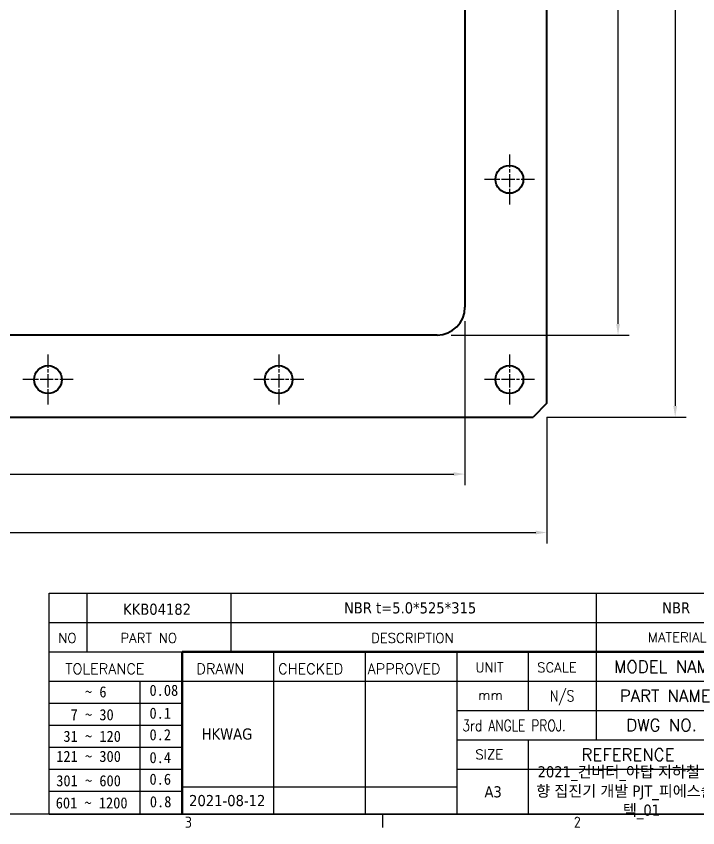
# Model space of a CAD drawing. Header units: millimetres. Extents: x 0 to 840, y 0 to 594.
# Drawn here: x 428.2 to 673.4, y 15.2 to 307.1 of the extents above; entities that cross this region are included whole.
import ezdxf
from ezdxf.enums import TextEntityAlignment as Align

# ---------------------------------------------------------------- set-up
doc = ezdxf.new("R2010")
doc.units = ezdxf.units.MM
doc.header["$LTSCALE"] = 2
doc.linetypes.add('CHAIN', pattern=[0.35429999999999995, 0.2362, -0.0295, 0.0591, -0.0295])
doc.layers.get('0').update_dxf_attribs({"color": 3, "lineweight": 25})
for name, color, linetype, lineweight in [('가시적인 것(ISO)', 3, 'Continuous', 40), ('경계(ISO)', 7, 'Continuous', 25), ('제목(ISO)', 5, 'Continuous', 50), ('중심 표식(ISO)', 1, 'Continuous', 25), ('치수(ISO)', 2, 'Continuous', 25), ('해치(ISO)', 7, 'Continuous', 18)]:
    doc.layers.add(name, color=color, linetype=linetype, lineweight=lineweight)
doc.styles.add('HAN_291', font='')
doc.styles.add('HAN_370', font='', dxfattribs={"width": 2})
doc.styles.add('RC_284', font='ROMANC.shx')
doc.styles.add('RC_287', font='ROMANC.shx')
doc.styles.add('RC_292', font='ROMANC.shx')
doc.styles.add('ROMANT_294', font='romant.shx')
doc.styles.add('문자 텍스트_PSTEK_POSCO', font='isocp.shx')
doc.styles.add('치수 텍스트_PSTEK_POSCO', font='isocp.shx')
doc.styles.add('텍스트 스타일198', font='tahoma.ttf')
doc.styles.add('텍스트 스타일333', font='ROMANC.shx', dxfattribs={"width": 0.800000011920929})
doc.styles.get('HAN_291').set_extended_font_data('GulimChe')
doc.styles.get('HAN_370').set_extended_font_data('GulimChe')
doc.dimstyles.new('치수_PSTEK_POSCO', dxfattribs={"dimscale": 2, "dimtxt": 3, "dimasz": 2, "dimexe": 2, "dimexo": 2.5, "dimgap": 1, "dimtad": 1, "dimrnd": 1e-08, "dimdsep": 46, "dimtxsty": '치수 텍스트_PSTEK_POSCO', "dimcen": 0.09, "dimdle": 10, "dimclrd": 7, "dimclre": 7, "dimclrt": 2, "dimadec": 1, "dimazin": 2, "dimtfac": 1, "dimtmove": 0, "dimatfit": 3, "dimfxl": 0, "dimtolj": 1, "dimlwd": -1, "dimlwe": -1, "dimarcsym": 0})

# ---------------------------------------------------------------- blocks, each defined once
blk = doc.blocks.new('경계 Default Border')
at = {"layer": '경계(ISO)'}
blk.add_line((280, 10), (280, 7.599999904632568), dxfattribs=at)
at = {"layer": '경계(ISO)', "flags": 128}
blk.add_lwpolyline([(10, 10), (10, 287.0000076293945), (410, 287.0000076293945), (410, 10), (10, 10)], dxfattribs=at)
at = {"layer": '경계(ISO)', "color": 2, "char_height": 2.000000029802322, "attachment_point": 7, "style": '문자 텍스트_PSTEK_POSCO'}
for s, insert in [('3', (244.4456930345745, 7.580929648038)), ('2', (314.418492964537, 7.580929648038))]:
    blk.add_mtext(s, dxfattribs=dict(at, insert=insert))
blk = doc.blocks.new('제목 블록 PSTEK')
for color, points in [(252, [(317.2195697678507, 17.0593801673321), (322.0326348870767, 21.62682475217465), (322.2781991042243, 21.94392121864296), (317.0471853425802, 16.97985676345368), (318.7512090904202, 16.1899260703855), (316.0018030350395, 12.71868385740789), (316.3356552234328, 13.00206718743325), (318.9235935156908, 16.2694494742633)]), (5, [(321.6183518841322, 17.4193704504104), (319.5281351041078, 18.24969419629727), (322.4505835294948, 22.02344462252142), (317.2195697678507, 17.0593801673321), (318.9235935156908, 16.2694494742633), (316.1741874603099, 12.79820726128571)]), (1, [(324.4839107253602, 19.60711530335299), (325.2419748254881, 19.60711530335299), (325.2419748254881, 20.25857663940324), (321.2266040451076, 20.25857663940324), (321.2266040451076, 19.60711530335299), (321.9846681452406, 19.60711530335299), (321.9846681452406, 15.3430047401139), (324.4839107253602, 15.3430047401139)]), (252, [(321.9846681452406, 19.60711530335299), (321.4042753185749, 19.60711530335299), (321.4042753185749, 19.45905590879572), (321.9846681452406, 19.45905590879572)]), (252, [(324.6615819988275, 19.45905590879572), (325.4196460989604, 19.45905590879572), (325.4196460989604, 20.11051724484596), (325.2419748254881, 20.11051724484596), (325.2419748254881, 19.60711530335299), (324.4839107253602, 19.60711530335299), (324.4839107253602, 15.3430047401139), (322.1623394187076, 15.3430047401139), (322.1623394187076, 15.19494534555726), (324.6615819988275, 15.19494534555726)]), (1, [(329.2277337269622, 20.25857663940324), (325.65654113025, 20.25857663940324), (325.65654113025, 15.3430047401139), (329.3580259941756, 15.3430047401139), (329.3580259941756, 15.9944660761648), (328.1137701654877, 15.9944660761648), (328.1137701654877, 17.56360607323003), (329.2277337269622, 17.56360607323003), (329.2277337269622, 18.25543873810179), (328.1137701654877, 18.25543873810179), (328.1137701654877, 19.60711530335299), (329.2277337269622, 19.60711530335299)]), (252, [(328.2914414389548, 19.45905590879572), (329.4054050004294, 19.45905590879572), (329.4054050004294, 20.11051724484596), (329.2277337269622, 20.11051724484596), (329.2277337269622, 19.60711530335299), (328.1137701654877, 19.60711530335299), (328.1137701654877, 18.25543873810179), (328.2914414389548, 18.25543873810179)]), (1, [(332.3312149849806, 20.25857663940324), (329.8592894925411, 20.25857663940324), (329.8592894925411, 15.3430047401139), (332.3312149849806, 15.3430047401139), (332.3312149849806, 17.4318630164523), (333.0701931098801, 15.3430047401139), (335.4855464857051, 15.3430047401139), (334.2514536401189, 19.30614745124769), (335.4379594596742, 20.25857663940324), (334.3071782107978, 20.25857663940324), (332.3312149849806, 18.99741471888304)]), (252, [(332.5088862584528, 20.1105172448466), (332.3312149849806, 20.1105172448466), (332.3312149849806, 18.99741471888368), (332.5088862584528, 19.11081371413894)]), (252, [(335.6156307331414, 20.11051724484596), (335.2535118015555, 20.11051724484596), (334.2514536401189, 19.30614745124769), (335.4855464857051, 15.3430047401139), (333.1954852176545, 15.3430047401139), (333.2478643833523, 15.19494534555726), (335.6632177591723, 15.19494534555726), (334.4291249135862, 19.15808805669106)]), (252, [(328.2914414389548, 17.41554667867274), (329.4054050004294, 17.41554667867274), (329.4054050004294, 18.10737934354514), (329.2277337269622, 18.10737934354514), (329.2277337269622, 17.56360607323003), (328.1137701654877, 17.56360607323003), (328.1137701654877, 15.9944660761648), (328.2914414389548, 15.9944660761648)]), (252, [(332.5088862584528, 16.92964231796647), (332.3312149849806, 17.43186301645164), (332.3312149849806, 15.3430047401139), (330.0369607660135, 15.3430047401139), (330.0369607660135, 15.19494534555726), (332.5088862584528, 15.19494534555726)]), (252, [(329.5356972676428, 15.8464066816075), (329.3580259941756, 15.8464066816075), (329.3580259941756, 15.3430047401139), (325.8342124037171, 15.3430047401139), (325.8342124037171, 15.19494534555726), (329.5356972676428, 15.19494534555726)])]:
    blk.add_hatch(color=color).paths.add_polyline_path(points)
h = blk.add_hatch(color=1)
edge = h.paths.add_edge_path(flags=0)
edge.add_line((314.2242174273352, 19.60711530335299), (314.2242174273352, 17.00126995915134))
edge.add_line((314.2242174273352, 17.00126995915134), (314.3485873187598, 17.00126995915134))
edge.add_arc((314.3485873187598, 17.6527312952023), 0.6514613360509371, 270, 360)
edge.add_line((315.0000486548106, 17.6527312952023), (315.0000486548106, 18.95565396730211))
edge.add_arc((314.3485873187598, 18.95565396730212), 0.6514613360508712, 0, 90)
edge.add_line((314.3485873187598, 19.60711530335299), (314.2242174273352, 19.60711530335299))
edge = h.paths.add_edge_path()
edge.add_arc((314.9847713324306, 18.28938669179658), 1.969189947606664, 269.9999999999959, 450)
edge.add_line((314.9847713324306, 20.25857663940318), (311.7664314776902, 20.25857663940324))
edge.add_line((311.7664314776902, 20.25857663940324), (311.7664314776902, 15.3430047401139))
edge.add_line((311.7664314776902, 15.3430047401139), (314.2242174273352, 15.3430047401139))
edge.add_line((314.2242174273352, 15.3430047401139), (314.2242174273352, 16.32019674418991))
edge.add_line((314.2242174273352, 16.32019674418991), (314.9847713324307, 16.32019674418991))
h = blk.add_hatch(color=252)
edge = h.paths.add_edge_path()
edge.add_arc((314.9847713324309, 18.28938669179657), 1.969189947606666, 270, 406.8278729790604)
edge.add_arc((315.1624426058984, 18.1413272972396), 1.969189947606962, -90, 53.560984836317004, ccw=False)
edge.add_line((315.1624426058984, 16.17213734963263), (314.4018887008024, 16.17213734963263))
edge.add_line((314.4018887008024, 16.17213734963263), (314.4018887008024, 15.19494534555726))
edge.add_line((314.4018887008024, 15.19494534555726), (311.9441027511573, 15.19494534555726))
edge.add_line((311.9441027511573, 15.19494534555726), (311.9441027511573, 15.3430047401139))
edge.add_line((311.9441027511573, 15.3430047401139), (314.2242174273352, 15.3430047401139))
edge.add_line((314.2242174273352, 15.3430047401139), (314.2242174273352, 16.32019674418991))
edge.add_line((314.2242174273352, 16.32019674418991), (314.9847713324309, 16.32019674418991))
h = blk.add_hatch(color=252)
edge = h.paths.add_edge_path()
edge.add_line((314.4018887008024, 19.45905590879572), (314.5262585922315, 19.45905590879572))
edge.add_arc((314.5262585922314, 18.80759457274939), 0.6514613360463194, 60.4189348879147, 90.00000000000318, ccw=False)
edge.add_arc((314.3485873187602, 18.95565396730057), 0.6514613360524251, 39.96992292766206, 90.00000000009999)
edge.add_line((314.3485873187591, 19.60711530335307), (314.2242174273352, 19.60711530335298))
edge.add_line((314.2242174273352, 19.60711530335299), (314.2242174273352, 17.00126995915134))
edge.add_line((314.2242174273352, 17.00126995915134), (314.3485873187591, 17.00126995915134))
edge.add_arc((314.3485873187568, 17.652731295233), 0.6514613360816299, 270.0000000002, 274.6930825552478)
edge.add_line((314.4018887008024, 17.0034541317032), (314.4018887008024, 19.45905590879572))
at = {"layer": '해치(ISO)', "true_color": 0x27d1fc}
h = blk.add_hatch(color=140, dxfattribs=at)
edge = h.paths.add_edge_path()
edge.add_ellipse((330.3660919371412, 20.15576403068321), major_axis=(9.100907360794343, 0), ratio=0.4069904968023172, start_angle=301.3098473703837, end_angle=507.7436900681698)
edge.add_ellipse((331.5340919371412, 20.4634168429492), major_axis=(-9.82350664112931, 0), ratio=0.3942600559756514, start_angle=111.51207141178469, end_angle=334.47025347086895, ccw=False)
edge.add_line((335.1363447531188, 16.8601935978785), (335.0955236905705, 16.99119398620872))
at = {"color": 180}
for p, q in [((182.475792979055, 11.79100474011392), (182.4757929790549, 51.56524660363496)), ((182.4757929790549, 51.56524660363496), (372.4757929537551, 51.56524660363496)), ((189.2651435055721, 51.56524660363496), (189.2651435055722, 41.00524660363494)), ((215.2152739891528, 41.00524660363494), (215.2152739891528, 51.56524660363496)), ((280.8758854511282, 51.56524660363496), (280.8758854511282, 41.00524660363494)), ((310.0881549537552, 51.56524660363496), (310.0881549537553, 41.00524660363494)), ((316.9044520275131, 51.56524660363496), (316.9044520275127, 41.00524660363494)), ((338.4566026226726, 51.56524660363496), (338.4566026226727, 41.00524660363494)), ((372.4757929537551, 51.56524660363496), (372.4757929537551, 11.79100474011389)), ((182.475792979055, 46.2852466036349), (372.4757929537551, 46.28524660363492)), ((182.475792979055, 41.00524660363493), (206.451475290024, 41.00524660363493)), ((222.9401812389276, 11.79100474011392), (222.9401812389276, 41.00524660363494)), ((239.4288871878316, 11.79100474011392), (239.4288871878316, 41.00524660363494)), ((255.9175931367356, 11.79100474011392), (255.9175931367356, 41.00524660363494)), ((268.6918866058747, 41.00524660363494), (268.6918866058747, 30.44524660363498)), ((280.8758854511282, 41.00524660363494), (280.8758854511282, 25.16524660363502)), ((310.088154953755, 41.00524660363494), (310.088154953755, 11.79100474011392)), ((182.475792979055, 35.72524660363497), (206.451475290024, 35.72524660363497)), ((198.8621818849491, 12.02524660363491), (198.8621818849491, 35.72524660363497)), ((206.451475290024, 35.72524660363497), (372.4757929537551, 35.72524660363497)), ((182.475792979055, 31.77524660363492), (206.451475290024, 31.77524660363492)), ((255.917593136736, 30.44524660363498), (372.4757929537552, 30.44524660363501)), ((182.475792979055, 27.82524660363487), (206.451475290024, 27.82524660363487)), ((255.9175931367359, 25.16524660363502), (372.4757929537552, 25.165246603635)), ((268.6918866058744, 25.16524660363502), (268.6918866058744, 11.79100474011392)), ((182.475792979055, 23.87524660363505), (206.451475290024, 23.87524660363505)), ((182.475792979055, 19.92524660363478), (206.451475290024, 19.92524660363478)), ((255.9175931367359, 19.88524660363481), (310.0881549537553, 19.88524660363481)), ((206.451475290024, 16.74100474011396), (255.9175931367359, 16.74100474011396)), ((182.475792979055, 15.97524660363496), (206.451475290024, 15.97524660363496)), ((182.475792979055, 11.79100474011392), (372.4757929537551, 11.79100474011389))]:
    blk.add_line(p, q, dxfattribs=at)
at = {"color": 7, "lineweight": 50}
for p, q in [((206.4514752900237, 11.79100474011392), (206.4514752900237, 41.00524660363494)), ((206.451475290024, 41.00524660363494), (372.4757929537551, 41.00524660363496))]:
    blk.add_line(p, q, dxfattribs=at)
at = {"color": 7}
for p, q in [((322.2781991042243, 21.94392121864296), (317.0471853425802, 16.97985676345368)), ((322.4505835294948, 22.02344462252142), (317.2195697678507, 17.0593801673321)), ((319.5281351041078, 18.24969419629727), (322.4505835294948, 22.02344462252142)), ((322.0326348870767, 21.62682475217465), (322.2781991042243, 21.94392121864296)), ((317.2195697678507, 17.0593801673321), (322.0326348870767, 21.62682475217465)), ((311.7664314776902, 20.25900474011391), (311.7664314776902, 15.34300474011391)), ((314.9847713324309, 20.25857663940324), (311.7664314776902, 20.25857663940324)), ((314.9847713324309, 20.25857663940324), (311.7664314776902, 20.25857663940324)), ((311.7664314776902, 20.25857663940324), (311.7664314776902, 15.3430047401139)), ((314.2242174273352, 17.00126995915134), (314.2242174273352, 19.60711530335299)), ((314.2242174273352, 19.60711530335299), (314.3485873187591, 19.60711530335299)), ((314.3485873187591, 19.60711530335299), (314.2242174273352, 19.60711530335299)), ((314.2242174273352, 19.60711530335299), (314.2242174273352, 17.00126995915134)), ((314.2242174273352, 17.00126995915134), (314.2242174273352, 19.60711530335299)), ((314.2242174273352, 19.60711530335299), (314.3485873187591, 19.60711530335299)), ((314.4018887008024, 19.45905590879572), (314.5262585922314, 19.45905590879572)), ((314.4018887008024, 17.0034541317032), (314.4018887008024, 19.45905590879572)), ((325.2419748254881, 20.25857663940324), (321.2266040451076, 20.25857663940324)), ((321.2266040451076, 20.25857663940324), (321.2266040451076, 19.60711530335299)), ((325.2419748254881, 20.25857663940324), (321.2266040451076, 20.25857663940324)), ((321.2266040451076, 20.25857663940324), (321.2266040451076, 19.60711530335299)), ((321.2266040451076, 19.60711530335299), (321.9846681452406, 19.60711530335299)), ((321.2266040451076, 19.60711530335299), (321.9846681452406, 19.60711530335299)), ((321.4042753185749, 19.60711530335299), (321.4042753185749, 19.45905590879572)), ((321.9846681452406, 19.60711530335299), (321.4042753185749, 19.60711530335299)), ((321.4042753185749, 19.45905590879572), (321.9846681452406, 19.45905590879572)), ((321.9846681452406, 19.60711530335299), (321.9846681452406, 15.3430047401139)), ((321.9846681452406, 19.45905590879572), (321.9846681452406, 19.60711530335299)), ((321.9846681452406, 19.60711530335299), (321.9846681452406, 15.3430047401139)), ((324.4839107253602, 19.60711530335299), (325.2419748254881, 19.60711530335299)), ((324.4839107253602, 15.3430047401139), (324.4839107253602, 19.60711530335299)), ((325.2419748254881, 19.60711530335299), (324.4839107253602, 19.60711530335299)), ((324.4839107253602, 19.60711530335299), (324.4839107253602, 15.3430047401139)), ((324.4839107253602, 19.60711530335299), (325.2419748254881, 19.60711530335299)), ((324.4839107253602, 15.3430047401139), (324.4839107253602, 19.60711530335299)), ((324.6615819988275, 19.45905590879572), (325.4196460989604, 19.45905590879572)), ((324.6615819988275, 15.19494534555726), (324.6615819988275, 19.45905590879572)), ((325.2419748254881, 19.60711530335299), (325.2419748254881, 20.25857663940324)), ((325.2419748254881, 19.60711530335299), (325.2419748254881, 20.25857663940324)), ((325.4196460989604, 20.11051724484596), (325.2419748254881, 20.11051724484596)), ((325.2419748254881, 20.11051724484596), (325.2419748254881, 19.60711530335299)), ((325.4196460989604, 19.45905590879572), (325.4196460989604, 20.11051724484596)), ((329.2277337269622, 20.25857663940324), (325.65654113025, 20.25857663940324)), ((325.65654113025, 20.25857663940324), (325.65654113025, 15.3430047401139)), ((325.65654113025, 20.25857663940324), (325.65654113025, 15.3430047401139)), ((329.2277337269622, 20.25857663940324), (325.65654113025, 20.25857663940324)), ((328.1137701654877, 18.25543873810179), (328.1137701654877, 19.60711530335299)), ((328.1137701654877, 19.60711530335299), (329.2277337269622, 19.60711530335299)), ((329.2277337269622, 19.60711530335299), (328.1137701654877, 19.60711530335299)), ((328.1137701654877, 19.60711530335299), (328.1137701654877, 18.25543873810179)), ((328.1137701654877, 18.25543873810179), (328.1137701654877, 19.60711530335299)), ((328.1137701654877, 19.60711530335299), (329.2277337269622, 19.60711530335299)), ((328.2914414389548, 18.25543873810179), (328.2914414389548, 19.45905590879572)), ((328.2914414389548, 19.45905590879572), (329.4054050004294, 19.45905590879572)), ((329.2277337269622, 19.60711530335299), (329.2277337269622, 20.25857663940324)), ((329.2277337269622, 19.60711530335299), (329.2277337269622, 20.25857663940324)), ((329.4054050004294, 20.11051724484596), (329.2277337269622, 20.11051724484596)), ((329.2277337269622, 20.11051724484596), (329.2277337269622, 19.60711530335299)), ((329.4054050004294, 19.45905590879572), (329.4054050004294, 20.11051724484596)), ((332.3312149849806, 20.25857663940324), (329.8592894925411, 20.25857663940324)), ((329.8592894925411, 20.25857663940324), (329.8592894925411, 15.3430047401139)), ((329.8592894925411, 20.25857663940324), (329.8592894925411, 15.3430047401139)), ((332.3312149849806, 20.25857663940324), (329.8592894925411, 20.25857663940324)), ((334.3071782107978, 20.25857663940324), (332.3312149849806, 18.99741471888304)), ((332.3312149849806, 18.99741471888304), (332.3312149849806, 20.25857663940324)), ((334.3071782107978, 20.25857663940324), (332.3312149849806, 18.99741471888304)), ((332.3312149849806, 18.99741471888304), (332.3312149849806, 20.25857663940324)), ((332.5088862584528, 20.1105172448466), (332.3312149849806, 20.1105172448466)), ((332.3312149849806, 20.1105172448466), (332.3312149849806, 18.99741471888368)), ((332.3312149849806, 18.99741471888368), (332.5088862584528, 19.11081371413894)), ((332.5088862584528, 19.11081371413894), (332.5088862584528, 20.1105172448466)), ((334.2514536401189, 19.30614745124769), (335.4379594596742, 20.25857663940324)), ((334.2514536401189, 19.30614745124769), (335.4379594596742, 20.25857663940324)), ((335.2535118015555, 20.11051724484596), (334.2514536401189, 19.30614745124769)), ((335.4855464857051, 15.3430047401139), (334.2514536401189, 19.30614745124769)), ((334.2514536401189, 19.30614745124769), (335.4855464857051, 15.3430047401139)), ((335.4855464857051, 15.3430047401139), (334.2514536401189, 19.30614745124769)), ((335.4379594596742, 20.25857663940324), (334.3071782107978, 20.25857663940324)), ((335.4379594596742, 20.25857663940324), (334.3071782107978, 20.25857663940324)), ((334.4291249135862, 19.15808805669104), (335.6156307331414, 20.11051724484596)), ((335.6632177591723, 15.19494534555726), (334.4291249135862, 19.15808805669104)), ((335.6156307331414, 20.11051724484596), (335.2535118015555, 20.11051724484596)), ((315.0000486548106, 18.95565396730275), (315.0000486548106, 17.65273129520161)), ((315.0000486548106, 18.95565396730275), (315.0000486548106, 17.65273129520161)), ((321.6183518841322, 17.4193704504104), (319.5281351041078, 18.24969419629727)), ((329.2277337269622, 18.25543873810179), (328.1137701654877, 18.25543873810179)), ((328.1137701654877, 18.25543873810179), (328.2914414389548, 18.25543873810179)), ((329.2277337269622, 18.25543873810179), (328.1137701654877, 18.25543873810179)), ((328.1137701654877, 17.56360607323003), (329.2277337269622, 17.56360607323003)), ((328.1137701654877, 15.9944660761648), (328.1137701654877, 17.56360607323003)), ((329.2277337269622, 17.56360607323003), (328.1137701654877, 17.56360607323003)), ((328.1137701654877, 17.56360607323003), (328.1137701654877, 15.9944660761648)), ((328.1137701654877, 17.56360607323003), (329.2277337269622, 17.56360607323003)), ((328.1137701654877, 15.9944660761648), (328.1137701654877, 17.56360607323003)), ((329.2277337269622, 17.56360607323003), (329.2277337269622, 18.25543873810179)), ((329.2277337269622, 17.56360607323003), (329.2277337269622, 18.25543873810179)), ((329.4054050004294, 18.10737934354514), (329.2277337269622, 18.10737934354514)), ((329.2277337269622, 18.10737934354514), (329.2277337269622, 17.56360607323003)), ((329.4054050004294, 17.41554667867274), (329.4054050004294, 18.10737934354514)), ((345.0447381189468, 17.50375595811051), (344.9867755289346, 17.689895936919)), ((314.3485873187591, 17.00126995915134), (314.2242174273352, 17.00126995915134)), ((314.2242174273352, 17.00126995915134), (314.3485873187591, 17.00126995915134)), ((314.3485873187591, 17.00126995915134), (314.2242174273352, 17.00126995915134)), ((314.2242174273352, 16.32019674418991), (314.9847713324309, 16.32019674418991)), ((314.2242174273352, 15.3430047401139), (314.2242174273352, 16.32019674418991)), ((314.9847713324309, 16.32019674418991), (314.2242174273352, 16.32019674418991)), ((314.2242174273352, 16.32019674418991), (314.2242174273352, 15.3430047401139)), ((314.2242174273352, 16.32019674418991), (314.9847713324309, 16.32019674418991)), ((314.2242174273352, 15.3430047401139), (314.2242174273352, 16.32019674418991)), ((314.4018887008024, 16.17213734963263), (315.162442605898, 16.17213734963263)), ((314.4018887008024, 15.19494534555726), (314.4018887008024, 16.17213734963263)), ((318.7512090904202, 16.1899260703855), (316.0018030350395, 12.71868385740789)), ((316.1741874603099, 12.79820726128571), (321.6183518841322, 17.4193704504104)), ((318.9235935156908, 16.2694494742633), (316.1741874603099, 12.79820726128571)), ((316.3356552234328, 13.00206718743325), (318.9235935156908, 16.2694494742633)), ((317.0471853425802, 16.97985676345368), (318.7512090904202, 16.1899260703855)), ((318.9235935156908, 16.2694494742633), (317.2195697678507, 17.0593801673321)), ((317.2195697678507, 17.0593801673321), (318.9235935156908, 16.2694494742633)), ((328.2914414389548, 15.9944660761648), (328.2914414389548, 17.41554667867274)), ((328.2914414389548, 17.41554667867274), (329.4054050004294, 17.41554667867274)), ((332.3312149849806, 17.4318630164523), (333.0701931098801, 15.3430047401139)), ((332.3312149849806, 15.3430047401139), (332.3312149849806, 17.4318630164523)), ((332.5088862584528, 16.92964231796647), (332.3312149849806, 17.43186301645164)), ((332.3312149849806, 17.43186301645164), (332.3312149849806, 15.3430047401139)), ((332.3312149849806, 17.4318630164523), (333.0701931098801, 15.3430047401139)), ((332.3312149849806, 15.3430047401139), (332.3312149849806, 17.4318630164523)), ((332.5088862584528, 15.19494534555726), (332.5088862584528, 16.92964231796647)), ((311.7664314776902, 15.3430047401139), (314.2242174273352, 15.3430047401139)), ((311.7664314776902, 15.3430047401139), (314.2242174273352, 15.3430047401139)), ((314.2242174273352, 15.3430047401139), (311.9441027511573, 15.3430047401139)), ((311.9441027511573, 15.3430047401139), (311.9441027511573, 15.19494534555726)), ((311.9441027511573, 15.19494534555726), (314.4018887008024, 15.19494534555726)), ((321.9846681452406, 15.3430047401139), (324.4839107253602, 15.3430047401139)), ((321.9846681452406, 15.3430047401139), (324.4839107253602, 15.3430047401139)), ((324.4839107253602, 15.3430047401139), (322.1623394187076, 15.3430047401139)), ((322.1623394187076, 15.3430047401139), (322.1623394187076, 15.19494534555726)), ((322.1623394187076, 15.19494534555726), (324.6615819988275, 15.19494534555726)), ((325.65654113025, 15.3430047401139), (329.3580259941756, 15.3430047401139)), ((325.65654113025, 15.3430047401139), (329.3580259941756, 15.3430047401139)), ((329.3580259941756, 15.3430047401139), (325.8342124037171, 15.3430047401139)), ((325.8342124037171, 15.3430047401139), (325.8342124037171, 15.19494534555726)), ((325.8342124037171, 15.19494534555726), (329.5356972676428, 15.19494534555726)), ((329.3580259941756, 15.9944660761648), (328.1137701654877, 15.9944660761648)), ((328.1137701654877, 15.9944660761648), (328.2914414389548, 15.9944660761648)), ((329.3580259941756, 15.9944660761648), (328.1137701654877, 15.9944660761648)), ((329.3580259941756, 15.3430047401139), (329.3580259941756, 15.9944660761648)), ((329.3580259941756, 15.3430047401139), (329.3580259941756, 15.9944660761648)), ((329.5356972676428, 15.8464066816075), (329.3580259941756, 15.8464066816075)), ((329.3580259941756, 15.8464066816075), (329.3580259941756, 15.3430047401139)), ((329.5356972676428, 15.19494534555726), (329.5356972676428, 15.8464066816075)), ((329.8592894925411, 15.3430047401139), (332.3312149849806, 15.3430047401139)), ((329.8592894925411, 15.3430047401139), (332.3312149849806, 15.3430047401139)), ((332.3312149849806, 15.3430047401139), (330.0369607660135, 15.3430047401139)), ((330.0369607660135, 15.3430047401139), (330.0369607660135, 15.19494534555726)), ((330.0369607660135, 15.19494534555726), (332.5088862584528, 15.19494534555726)), ((333.0701931098801, 15.3430047401139), (335.4855464857051, 15.3430047401139)), ((333.0701931098801, 15.3430047401139), (335.4855464857051, 15.3430047401139)), ((335.4855464857051, 15.3430047401139), (333.1954852176545, 15.3430047401139)), ((333.1954852176545, 15.3430047401139), (333.2478643833523, 15.19494534555726)), ((333.2478643833523, 15.19494534555726), (335.6632177591723, 15.19494534555726)), ((316.0018030350395, 12.71868385740789), (316.3356552234328, 13.00206718743325))]:
    blk.add_line(p, q, dxfattribs=at)
at = {"color": 5}
for p, q in [((322.4505835294948, 22.02344462252142), (317.2195697678507, 17.0593801673321)), ((319.5281351041078, 18.24969419629727), (322.4505835294948, 22.02344462252142)), ((321.6183518841322, 17.4193704504104), (319.5281351041078, 18.24969419629727)), ((316.1741874603099, 12.79820726128571), (321.6183518841322, 17.4193704504104)), ((318.9235935156908, 16.2694494742633), (316.1741874603099, 12.79820726128571)), ((317.2195697678507, 17.0593801673321), (318.9235935156908, 16.2694494742633))]:
    blk.add_line(p, q, dxfattribs=at)
at = {"color": 1}
for p, q in [((314.9847713324309, 20.25857663940324), (311.7664314776902, 20.25857663940324)), ((311.7664314776902, 20.25857663940324), (311.7664314776902, 15.3430047401139)), ((314.2242174273352, 17.00126995915134), (314.2242174273352, 19.60711530335299)), ((314.2242174273352, 19.60711530335299), (314.3485873187591, 19.60711530335299)), ((325.2419748254881, 20.25857663940324), (321.2266040451076, 20.25857663940324)), ((321.2266040451076, 20.25857663940324), (321.2266040451076, 19.60711530335299)), ((321.2266040451076, 19.60711530335299), (321.9846681452406, 19.60711530335299)), ((321.9846681452406, 19.60711530335299), (321.9846681452406, 15.3430047401139)), ((324.4839107253602, 19.60711530335299), (325.2419748254881, 19.60711530335299)), ((324.4839107253602, 15.3430047401139), (324.4839107253602, 19.60711530335299)), ((325.2419748254881, 19.60711530335299), (325.2419748254881, 20.25857663940324)), ((329.2277337269622, 20.25857663940324), (325.65654113025, 20.25857663940324)), ((325.65654113025, 20.25857663940324), (325.65654113025, 15.3430047401139)), ((328.1137701654877, 18.25543873810179), (328.1137701654877, 19.60711530335299)), ((328.1137701654877, 19.60711530335299), (329.2277337269622, 19.60711530335299)), ((329.2277337269622, 19.60711530335299), (329.2277337269622, 20.25857663940324)), ((332.3312149849806, 20.25857663940324), (329.8592894925411, 20.25857663940324)), ((329.8592894925411, 20.25857663940324), (329.8592894925411, 15.3430047401139)), ((334.3071782107978, 20.25857663940324), (332.3312149849806, 18.99741471888304)), ((332.3312149849806, 18.99741471888304), (332.3312149849806, 20.25857663940324)), ((334.2514536401189, 19.30614745124769), (335.4379594596742, 20.25857663940324)), ((335.4855464857051, 15.3430047401139), (334.2514536401189, 19.30614745124769)), ((335.4379594596742, 20.25857663940324), (334.3071782107978, 20.25857663940324)), ((315.0000486548106, 18.95565396730275), (315.0000486548106, 17.65273129520161)), ((329.2277337269622, 18.25543873810179), (328.1137701654877, 18.25543873810179)), ((328.1137701654877, 17.56360607323003), (329.2277337269622, 17.56360607323003)), ((328.1137701654877, 15.9944660761648), (328.1137701654877, 17.56360607323003)), ((329.2277337269622, 17.56360607323003), (329.2277337269622, 18.25543873810179)), ((314.3485873187591, 17.00126995915134), (314.2242174273352, 17.00126995915134)), ((314.2242174273352, 16.32019674418991), (314.9847713324309, 16.32019674418991)), ((314.2242174273352, 15.3430047401139), (314.2242174273352, 16.32019674418991)), ((332.3312149849806, 17.4318630164523), (333.0701931098801, 15.3430047401139)), ((332.3312149849806, 15.3430047401139), (332.3312149849806, 17.4318630164523)), ((311.7664314776902, 15.3430047401139), (314.2242174273352, 15.3430047401139)), ((321.9846681452406, 15.3430047401139), (324.4839107253602, 15.3430047401139)), ((325.65654113025, 15.3430047401139), (329.3580259941756, 15.3430047401139)), ((329.3580259941756, 15.9944660761648), (328.1137701654877, 15.9944660761648)), ((329.3580259941756, 15.3430047401139), (329.3580259941756, 15.9944660761648)), ((329.8592894925411, 15.3430047401139), (332.3312149849806, 15.3430047401139)), ((333.0701931098801, 15.3430047401139), (335.4855464857051, 15.3430047401139))]:
    blk.add_line(p, q, dxfattribs=at)
at = {"color": 7}
for centre, radius, start, end in [((314.3485873187598, 18.95565396730211), 0.6514613360508712, 0, 90), ((314.3485873187602, 18.95565396730057), 0.6514613360524251, 39.96992292766117, 90), ((314.3485873187598, 18.95565396730212), 0.6514613360508712, 0, 90), ((314.5262585922314, 18.80759457274939), 0.6514613360463193, 60.41893488791137, 90), ((314.9847713324309, 18.28938669179658), 1.969189947606665, 270, 90), ((314.9847713324309, 18.28938669179658), 1.969189947606665, 270, 90), ((314.9847713324307, 18.2893866917965), 1.969189947606594, 270, 46.82787297909833), ((315.1624426058984, 18.1413272972396), 1.969189947606961, 270, 53.56098483636067), ((314.3485873187597, 17.65273129520228), 0.6514613360509381, 270, 0), ((314.3485873187598, 17.6527312952023), 0.6514613360509381, 270, 0), ((314.3485873187568, 17.652731295233), 0.6514613360816299, 270, 274.6930825552478)]:
    blk.add_arc(centre, radius, start, end, dxfattribs=at)
at = {"color": 1}
for centre, radius, start, end in [((314.3485873187598, 18.95565396730211), 0.6514613360508712, 0, 90), ((314.9847713324309, 18.28938669179657), 1.969189947606665, 270, 90), ((314.3485873187598, 17.6527312952023), 0.6514613360509381, 270, 0)]:
    blk.add_arc(centre, radius, start, end, dxfattribs=at)
at = {"layer": '제목(ISO)', "lineweight": 18}
blk.add_line((182.475792979055, 35.72500474011393), (182.475792979055, 11.79100474011392), dxfattribs=at)
at = {"layer": '제목(ISO)'}
for p, q in [((322.2781991042243, 21.94392121864296), (317.0471853425802, 16.97985676345368)), ((322.4505835294948, 22.02344462252142), (317.2195697678507, 17.0593801673321)), ((319.5281351041078, 18.24969419629727), (322.4505835294948, 22.02344462252142)), ((322.0326348870767, 21.62682475217465), (322.2781991042243, 21.94392121864296)), ((317.2195697678507, 17.0593801673321), (322.0326348870767, 21.62682475217465)), ((314.9847713324306, 20.25857663940324), (311.7664314776902, 20.25857663940324)), ((311.7664314776902, 20.25857663940324), (311.7664314776902, 15.3430047401139)), ((314.2242174273352, 17.00126995915134), (314.2242174273352, 19.60711530335299)), ((314.2242174273352, 19.60711530335299), (314.3485873187598, 19.60711530335299)), ((314.3485873187591, 19.60711530335299), (314.2242174273352, 19.60711530335299)), ((314.2242174273352, 19.60711530335299), (314.2242174273352, 17.00126995915134)), ((314.4018887008024, 19.45905590879572), (314.5262585922314, 19.45905590879572)), ((314.4018887008024, 17.0034541317032), (314.4018887008024, 19.45905590879572)), ((325.2419748254881, 20.25857663940324), (321.2266040451076, 20.25857663940324)), ((321.2266040451076, 20.25857663940324), (321.2266040451076, 19.60711530335299)), ((321.2266040451076, 19.60711530335299), (321.9846681452406, 19.60711530335299)), ((321.9846681452406, 19.60711530335299), (321.4042753185749, 19.60711530335299)), ((321.4042753185749, 19.60711530335299), (321.4042753185749, 19.45905590879572)), ((321.4042753185749, 19.45905590879572), (321.9846681452406, 19.45905590879572)), ((321.9846681452406, 19.60711530335299), (321.9846681452406, 15.3430047401139)), ((321.9846681452406, 19.45905590879572), (321.9846681452406, 19.60711530335299)), ((324.4839107253602, 19.60711530335299), (325.2419748254881, 19.60711530335299)), ((324.4839107253602, 15.3430047401139), (324.4839107253602, 19.60711530335299)), ((325.2419748254881, 19.60711530335299), (324.4839107253602, 19.60711530335299)), ((324.4839107253602, 19.60711530335299), (324.4839107253602, 15.3430047401139)), ((324.6615819988275, 19.45905590879572), (325.4196460989604, 19.45905590879572)), ((324.6615819988275, 15.19494534555726), (324.6615819988275, 19.45905590879572)), ((325.2419748254881, 19.60711530335299), (325.2419748254881, 20.25857663940324)), ((325.4196460989604, 20.11051724484596), (325.2419748254881, 20.11051724484596)), ((325.2419748254881, 20.11051724484596), (325.2419748254881, 19.60711530335299)), ((325.4196460989604, 19.45905590879572), (325.4196460989604, 20.11051724484596)), ((329.2277337269622, 20.25857663940324), (325.65654113025, 20.25857663940324)), ((325.65654113025, 20.25857663940324), (325.65654113025, 15.3430047401139)), ((328.1137701654877, 18.25543873810179), (328.1137701654877, 19.60711530335299)), ((328.1137701654877, 19.60711530335299), (329.2277337269622, 19.60711530335299)), ((329.2277337269622, 19.60711530335299), (328.1137701654877, 19.60711530335299)), ((328.1137701654877, 19.60711530335299), (328.1137701654877, 18.25543873810179)), ((328.2914414389548, 19.45905590879572), (329.4054050004294, 19.45905590879572)), ((328.2914414389548, 18.25543873810179), (328.2914414389548, 19.45905590879572)), ((329.2277337269622, 19.60711530335299), (329.2277337269622, 20.25857663940324)), ((329.4054050004294, 20.11051724484596), (329.2277337269622, 20.11051724484596)), ((329.2277337269622, 20.11051724484596), (329.2277337269622, 19.60711530335299)), ((329.4054050004294, 19.45905590879572), (329.4054050004294, 20.11051724484596)), ((332.3312149849806, 20.25857663940324), (329.8592894925411, 20.25857663940324)), ((329.8592894925411, 20.25857663940324), (329.8592894925411, 15.3430047401139)), ((334.3071782107978, 20.25857663940324), (332.3312149849806, 18.99741471888304)), ((332.3312149849806, 18.99741471888304), (332.3312149849806, 20.25857663940324)), ((332.5088862584528, 20.1105172448466), (332.3312149849806, 20.1105172448466)), ((332.3312149849806, 20.1105172448466), (332.3312149849806, 18.99741471888368)), ((332.3312149849806, 18.99741471888368), (332.5088862584528, 19.11081371413894)), ((332.5088862584528, 19.11081371413894), (332.5088862584528, 20.1105172448466)), ((334.2514536401189, 19.30614745124769), (335.4379594596742, 20.25857663940324)), ((335.2535118015555, 20.11051724484596), (334.2514536401189, 19.30614745124769)), ((335.4855464857051, 15.3430047401139), (334.2514536401189, 19.30614745124769)), ((334.2514536401189, 19.30614745124769), (335.4855464857051, 15.3430047401139)), ((335.4379594596742, 20.25857663940324), (334.3071782107978, 20.25857663940324)), ((334.4291249135862, 19.15808805669106), (335.6156307331414, 20.11051724484596)), ((335.6632177591723, 15.19494534555726), (334.4291249135862, 19.15808805669106)), ((335.6156307331414, 20.11051724484596), (335.2535118015555, 20.11051724484596)), ((315.0000486548106, 18.95565396730211), (315.0000486548106, 17.6527312952023)), ((321.6183518841322, 17.4193704504104), (319.5281351041078, 18.24969419629727)), ((329.2277337269622, 18.25543873810179), (328.1137701654877, 18.25543873810179)), ((328.1137701654877, 18.25543873810179), (328.2914414389548, 18.25543873810179)), ((328.1137701654877, 15.9944660761648), (328.1137701654877, 17.56360607323003)), ((328.1137701654877, 17.56360607323003), (329.2277337269622, 17.56360607323003)), ((329.2277337269622, 17.56360607323003), (328.1137701654877, 17.56360607323003)), ((328.1137701654877, 17.56360607323003), (328.1137701654877, 15.9944660761648)), ((329.2277337269622, 17.56360607323003), (329.2277337269622, 18.25543873810179)), ((329.4054050004294, 18.10737934354514), (329.2277337269622, 18.10737934354514)), ((329.2277337269622, 18.10737934354514), (329.2277337269622, 17.56360607323003)), ((329.4054050004294, 17.41554667867274), (329.4054050004294, 18.10737934354514)), ((314.3485873187598, 17.00126995915134), (314.2242174273352, 17.00126995915134)), ((314.2242174273352, 17.00126995915134), (314.3485873187591, 17.00126995915134)), ((314.2242174273352, 15.3430047401139), (314.2242174273352, 16.32019674418991)), ((314.2242174273352, 16.32019674418991), (314.9847713324307, 16.32019674418991)), ((314.9847713324309, 16.32019674418991), (314.2242174273352, 16.32019674418991)), ((314.2242174273352, 16.32019674418991), (314.2242174273352, 15.3430047401139)), ((314.4018887008024, 15.19494534555726), (314.4018887008024, 16.17213734963263)), ((314.4018887008024, 16.17213734963263), (315.1624426058984, 16.17213734963263)), ((318.7512090904202, 16.1899260703855), (316.0018030350395, 12.71868385740789)), ((316.1741874603099, 12.79820726128571), (321.6183518841322, 17.4193704504104)), ((318.9235935156908, 16.2694494742633), (316.1741874603099, 12.79820726128571)), ((316.3356552234328, 13.00206718743325), (318.9235935156908, 16.2694494742633)), ((317.0471853425802, 16.97985676345368), (318.7512090904202, 16.1899260703855)), ((317.2195697678507, 17.0593801673321), (318.9235935156908, 16.2694494742633)), ((318.9235935156908, 16.2694494742633), (317.2195697678507, 17.0593801673321)), ((328.2914414389548, 17.41554667867274), (329.4054050004294, 17.41554667867274)), ((328.2914414389548, 15.9944660761648), (328.2914414389548, 17.41554667867274)), ((332.3312149849806, 15.3430047401139), (332.3312149849806, 17.4318630164523)), ((332.3312149849806, 17.4318630164523), (333.0701931098801, 15.3430047401139)), ((332.5088862584528, 16.92964231796647), (332.3312149849806, 17.43186301645164)), ((332.3312149849806, 17.43186301645164), (332.3312149849806, 15.3430047401139)), ((332.5088862584528, 15.19494534555726), (332.5088862584528, 16.92964231796647)), ((311.7664314776902, 15.3430047401139), (314.2242174273352, 15.3430047401139)), ((314.2242174273352, 15.3430047401139), (311.9441027511573, 15.3430047401139)), ((311.9441027511573, 15.3430047401139), (311.9441027511573, 15.19494534555726)), ((311.9441027511573, 15.19494534555726), (314.4018887008024, 15.19494534555726)), ((321.9846681452406, 15.3430047401139), (324.4839107253602, 15.3430047401139)), ((324.4839107253602, 15.3430047401139), (322.1623394187076, 15.3430047401139)), ((322.1623394187076, 15.3430047401139), (322.1623394187076, 15.19494534555726)), ((322.1623394187076, 15.19494534555726), (324.6615819988275, 15.19494534555726)), ((325.65654113025, 15.3430047401139), (329.3580259941756, 15.3430047401139)), ((329.3580259941756, 15.3430047401139), (325.8342124037171, 15.3430047401139)), ((325.8342124037171, 15.3430047401139), (325.8342124037171, 15.19494534555726)), ((325.8342124037171, 15.19494534555726), (329.5356972676428, 15.19494534555726)), ((329.3580259941756, 15.9944660761648), (328.1137701654877, 15.9944660761648)), ((328.1137701654877, 15.9944660761648), (328.2914414389548, 15.9944660761648)), ((329.3580259941756, 15.3430047401139), (329.3580259941756, 15.9944660761648)), ((329.5356972676428, 15.8464066816075), (329.3580259941756, 15.8464066816075)), ((329.3580259941756, 15.8464066816075), (329.3580259941756, 15.3430047401139)), ((329.5356972676428, 15.19494534555726), (329.5356972676428, 15.8464066816075)), ((329.8592894925411, 15.3430047401139), (332.3312149849806, 15.3430047401139)), ((332.3312149849806, 15.3430047401139), (330.0369607660135, 15.3430047401139)), ((330.0369607660135, 15.3430047401139), (330.0369607660135, 15.19494534555726)), ((330.0369607660135, 15.19494534555726), (332.5088862584528, 15.19494534555726)), ((333.0701931098801, 15.3430047401139), (335.4855464857051, 15.3430047401139)), ((335.4855464857051, 15.3430047401139), (333.1954852176545, 15.3430047401139)), ((333.1954852176545, 15.3430047401139), (333.2478643833523, 15.19494534555726)), ((333.2478643833523, 15.19494534555726), (335.6632177591723, 15.19494534555726)), ((316.0018030350395, 12.71868385740789), (316.3356552234328, 13.00206718743325))]:
    blk.add_line(p, q, dxfattribs=at)
at = {"layer": '제목(ISO)', "color": 4}
blk.add_line((335.1363447531188, 16.8601935978785), (335.0955236905705, 16.99119398620872), dxfattribs=at)
at = {"layer": '제목(ISO)'}
for centre, radius, start, end in [((314.3485873187598, 18.95565396730212), 0.6514613360508712, 0, 90), ((314.3485873187602, 18.95565396730057), 0.6514613360524251, 39.96992292766117, 90), ((314.5262585922314, 18.80759457274939), 0.6514613360463193, 60.41893488791137, 90), ((314.9847713324306, 18.28938669179658), 1.969189947606664, 46.82787297909431, 90), ((314.9847713324307, 18.2893866917965), 1.969189947606594, 270, 46.82787297909833), ((314.9847713324309, 18.28938669179657), 1.969189947606666, 270, 46.8278729790603), ((315.1624426058984, 18.1413272972396), 1.969189947606962, 270, 53.56098483631701), ((314.3485873187598, 17.6527312952023), 0.6514613360509371, 270, 0), ((314.3485873187568, 17.652731295233), 0.6514613360816299, 270, 274.6930825552478)]:
    blk.add_arc(centre, radius, start, end, dxfattribs=at)
at = {"layer": '제목(ISO)', "color": 4}
for centre, major_axis, ratio, start_param, end_param in [((331.5340919371412, 20.4634168429492), (9.82350664112931, 0), 0.3942600559756514, 5.087845455444478, 8.97919982663645), ((330.3660919371412, 20.15576403068321), (9.100907360794343, 0), 0.4069904968023172, 5.258848905294775, 8.861799147915196)]:
    blk.add_ellipse(centre, major_axis=major_axis, ratio=ratio, start_param=start_param, end_param=end_param, dxfattribs=at)
at = {"color": 2}
for s, height, style, p in [('NO', 1.742399930953979, 'RC_284', (184.135398793432, 42.62317362549192)), ('PART NO', 1.742399930953979, 'RC_284', (195.3359407378685, 42.62317362549192)), ('DESCRIPTION', 1.742399930953979, 'RC_284', (240.4025565652523, 42.62317362549192)), ("Q'TY", 1.742399930953979, 'RC_284', (310.1440786515383, 42.62317362549192)), ('COLOR/FINISH', 1.742399930953979, 'RC_284', (317.7725341324144, 42.62317362549192)), ('REMARK', 1.742399930953979, 'RC_284', (348.346649953877, 42.62317362549192)), ('MODEL NAME', 2.178000062704086, 'RC_292', (284.096330289083, 37.25462520371384)), (' TOLERANCE', 1.899999976158142, 'RC_287', (184.0872874387979, 37.00893196870329)), ('DRAWN', 1.899999976158142, 'RC_287', (208.9766620976279, 37.00893196870329)), ('CHECKED', 1.899999976158142, 'RC_287', (223.6856844514997, 37.00893196870329)), ('APPROVED', 1.899999976158142, 'RC_287', (239.7795453577791, 37.00893196870329)), ('UNIT', 1.742399930953979, 'RC_284', (259.1652673287452, 37.34317362549218)), ('SCALE', 1.742399930953979, 'RC_284', (270.2934779252897, 37.34317362549218)), ('0.08', 2.000000029802322, 'HAN_291', (200.5467345600617, 33.09873600004101)), ('    ~ 6', 2.000000029802322, 'HAN_291', (183.7721304966814, 32.8176515608431)), ('PART NAME', 2.178000062704086, 'RC_292', (285.1416959765849, 32.03045329421792)), ('mm', 1.742399930953979, 'RC_284', (259.6505418159997, 32.3543089683787)), ('  7 ~ 30', 2.000000029802322, 'HAN_291', (183.7721304966814, 28.70538114822415)), ('0.1', 2.000000029802322, 'HAN_291', (200.5467345600617, 28.98646558742206)), (' DWG NO.', 2.178000062704086, 'RC_292', (284.8124284083233, 26.75045329421772)), (' 31 ~ 120', 2.000000029802322, 'HAN_291', (183.7721304966814, 24.82628181916237)), ('0.2', 2.000000029802322, 'HAN_291', (200.5467345600617, 25.10736625836028)), ('SIZE', 1.742399930953979, 'RC_284', (259.1652673287452, 21.69497768947366)), ('REFERENCE', 2.178000062704086, 'RC_292', (278.2741065029841, 21.43214925458022)), ('121 ~ 300', 2.000000029802322, 'HAN_291', (183.7721304966814, 21.21401206133254)), ('0.4', 2.000000029802322, 'HAN_291', (200.5467345600617, 20.99509650053045)), ('0.6', 2.000000029802322, 'HAN_291', (200.5467345600617, 17.11599717146868)), ('301 ~ 600', 2.000000029802322, 'HAN_291', (183.7721304966814, 16.83491273227077)), ('601 ~ 1200', 2.000000029802322, 'HAN_291', (183.6802025156883, 12.84759660881125)), ('0.8', 2.000000029802322, 'HAN_291', (200.6097246063884, 13.05732192299702))]:
    blk.add_text(s, height=height, dxfattribs=dict(at, style=style)).set_placement(p)
at = {"color": 2, "style": 'RC_284'}
blk.add_text('MATERIAL', height=1.742399930953979, dxfattribs=at).set_placement((295.4820202024417, 43.64524660363492), align=Align.MIDDLE_CENTER)
at = {"color": 7, "style": '텍스트 스타일333', "width": 0.7999999523162842}
blk.add_text('N/S', height=2.000000029802322, dxfattribs=at).set_placement((274.7838860285014, 33.08524660363496), align=Align.MIDDLE_CENTER)
at = {"color": 2, "style": '텍스트 스타일333', "width": 0.7999999523162842}
blk.add_text('3rd ANGLE PROJ.', height=2.000000029802322, dxfattribs=at).set_placement((256.8430306642954, 26.76148381654429))
at = {"color": 7, "style": 'ROMANT_294'}
for s, p in [('POWER', (342.82727231297, 20.97115304607566)), ('SYSTEM', (342.82727231297, 17.3284636719184)), ('TECHNOLOGY', (342.82727231297, 13.57194088644453))]:
    blk.add_text(s, height=2.700000107288361, dxfattribs=at).set_placement(p)
at = {"color": 7, "insert": (320.8519732224835, 14.21236326823155), "char_height": 1.400000005960464, "attachment_point": 1, "line_spacing_factor": 0.3319999873638153, "style": 'HAN_370'}
blk.add_mtext('\\fHY견고딕|b0|i0;\\H1.4000;피에스텍', dxfattribs=at)
at = {"layer": '제목(ISO)', "color": 7, "style": '텍스트 스타일198'}
for tag, p in [('부품_번호_001', (195.7950737854893, 47.68004260673702)), ('설명_001', (235.5319587776509, 47.92245856837096)), ('재질_001', (292.7761773320554, 47.92524658873383)), ("3._Q'TY_001", (312.7051684940307, 47.92188863680521)), ('질량\\P3;_001', (350.3046145979153, 48.1643332325385)), ('1._MODEL_NAME_001', (332.0304049806628, 37.36524659519486)), ('제목_001', (336.3979558886313, 32.12268535370653)), ('부품_번호_001', (334.4543140387212, 26.8052465951949)), ('설계자_001', (209.9396160013646, 25.23446884679021)), ('프로젝트_001', (270.3601965365016, 18.43951439740151)), ('시트_크기_001', (260.807090429518, 14.83812566343425)), ('프로젝트_002', (270.1186185478456, 14.97568842208535)), ('작성_날짜_001', (207.6770236384131, 13.26600473167383)), ('프로젝트_003', (285.7003846858696, 11.5491460676562))]:
    blk.add_attdef(tag, p, '', height=2.000000029802322, dxfattribs=at)
for tag, p in [('4._COLOR', (327.6805273250926, 48.92524660363493)), ('점검자', (231.1845342133799, 26.23312567187446)), ('엔지니어링_승인자', (247.673240162284, 26.23312567187446)), ('점검_날짜', (231.1845342133799, 14.26600474011394)), ('엔지니어링_승인_날짜', (247.6732401622839, 14.26600474011394))]:
    blk.add_attdef(tag, text='', height=2.000000029802322, dxfattribs=at).set_placement(p, align=Align.MIDDLE_CENTER)
blk = doc.blocks.new('*D35')
at = {"layer": 'Defpoints', "color": 0, "transparency": 16777216}
for p in [(579.6237125319385, 448.3868225102166), (644.7082170431372, 448.3868225102165), (579.6237125319386, 192.3868225102166)]:
    blk.add_point(p, dxfattribs=at)
at = {"layer": '치수(ISO)', "color": 7, "transparency": 16777216}
for p, q in [((584.6237125319385, 448.3868225102166), (648.7082170431372, 448.3868225102165)), ((644.7082170431371, 196.3868225102166), (644.7082170431372, 444.3868225102165)), ((584.6237125319386, 192.3868225102166), (648.7082170431371, 192.3868225102166))]:
    blk.add_line(p, q, dxfattribs=at)
for points in [[(644.0415503764706, 444.3868225102165), (645.3748837098038, 444.3868225102165), (644.7082170431372, 448.3868225102165)], [(644.0415503764705, 196.3868225102166), (645.3748837098037, 196.3868225102166), (644.7082170431371, 192.3868225102166)]]:
    blk.add_solid(points, dxfattribs=at)
at = {"layer": '치수(ISO)', "color": 2, "transparency": 16777216, "insert": (639.707626491956, 314.7618225102166), "char_height": 6, "attachment_point": 4, "rotation": 90, "style": '치수 텍스트_PSTEK_POSCO'}
blk.add_mtext('\\A1;256', dxfattribs=at)
blk = doc.blocks.new('*D36')
at = {"layer": 'Defpoints', "color": 0, "transparency": 16777216}
for p in [(614.1237125319385, 477.8868225102166), (614.1237125319385, 162.8868225102165), (665.2783188222934, 162.8868225102165)]:
    blk.add_point(p, dxfattribs=at)
at = {"layer": '치수(ISO)', "color": 7, "transparency": 16777216}
for p, q in [((619.1237125319385, 477.8868225102166), (669.2783188222935, 477.8868225102165)), ((665.2783188222935, 473.8868225102165), (665.2783188222934, 166.8868225102165)), ((619.1237125319385, 162.8868225102165), (669.2783188222934, 162.8868225102165))]:
    blk.add_line(p, q, dxfattribs=at)
for points in [[(664.6116521556269, 473.8868225102165), (665.9449854889601, 473.8868225102165), (665.2783188222935, 477.8868225102165)], [(664.6116521556268, 166.8868225102165), (665.94498548896, 166.8868225102165), (665.2783188222934, 162.8868225102165)]]:
    blk.add_solid(points, dxfattribs=at)
at = {"layer": '치수(ISO)', "color": 2, "transparency": 16777216, "insert": (660.2783188222934, 315.4625584415047), "char_height": 6, "attachment_point": 4, "rotation": 90, "style": '치수 텍스트_PSTEK_POSCO'}
blk.add_mtext('\\A1;315', dxfattribs=at)
blk = doc.blocks.new('*D37')
at = {"layer": 'Defpoints', "color": 0, "transparency": 16777216}
for p in [(123.6237125319386, 202.3868225102165), (589.6237125319386, 202.3868225102165), (589.6237125319386, 142.3868225102165)]:
    blk.add_point(p, dxfattribs=at)
at = {"layer": '치수(ISO)', "color": 7, "transparency": 16777216}
for p, q in [((123.6237125319386, 197.3868225102165), (123.6237125319386, 138.3868225102165)), ((589.6237125319386, 197.3868225102165), (589.6237125319386, 138.3868225102165)), ((127.6237125319386, 142.3868225102165), (585.6237125319386, 142.3868225102165))]:
    blk.add_line(p, q, dxfattribs=at)
for points in [[(127.6237125319386, 143.0534891768832), (127.6237125319386, 141.7201558435499), (123.6237125319386, 142.3868225102165)], [(585.6237125319386, 143.0534891768832), (585.6237125319386, 141.7201558435499), (589.6237125319386, 142.3868225102165)]]:
    blk.add_solid(points, dxfattribs=at)
at = {"layer": '치수(ISO)', "color": 2, "transparency": 16777216, "insert": (350.7748936343007, 147.3868225102165), "char_height": 6, "attachment_point": 4, "style": '치수 텍스트_PSTEK_POSCO'}
blk.add_mtext('\\A1;466', dxfattribs=at)
blk = doc.blocks.new('*D38')
at = {"layer": 'Defpoints', "color": 0, "transparency": 16777216}
for p in [(94.12371253193854, 167.8868225102165), (619.1237125319385, 167.8868225102165), (619.1237125319385, 121.3648980416097)]:
    blk.add_point(p, dxfattribs=at)
at = {"layer": '치수(ISO)', "color": 7, "transparency": 16777216}
for p, q in [((94.12371253193854, 162.8868225102165), (94.12371253193854, 117.3648980416097)), ((619.1237125319385, 162.8868225102165), (619.1237125319385, 117.3648980416097)), ((98.12371253193854, 121.3648980416097), (615.1237125319385, 121.3648980416097))]:
    blk.add_line(p, q, dxfattribs=at)
for points in [[(98.12371253193854, 122.0315647082764), (98.12371253193854, 120.698231374943), (94.12371253193854, 121.3648980416097)], [(615.1237125319385, 122.0315647082764), (615.1237125319385, 120.698231374943), (619.1237125319385, 121.3648980416097)]]:
    blk.add_solid(points, dxfattribs=at)
at = {"layer": '치수(ISO)', "color": 2, "transparency": 16777216, "insert": (351.0994484632266, 126.3654885927908), "char_height": 6, "attachment_point": 4, "style": '치수 텍스트_PSTEK_POSCO'}
blk.add_mtext('\\A1;525', dxfattribs=at)

msp = doc.modelspace()

# ---------------------------------------------------------------- linework, layer by layer
at = {"layer": '가시적인 것(ISO)'}
for p, q in [((619.1237125319385, 167.8868225102165), (619.1237125319385, 472.8868225102166)), ((589.6237125319385, 438.3868225102165), (589.6237125319386, 202.3868225102165)), ((579.6237125319386, 192.3868225102166), (133.6237125319386, 192.3868225102165)), ((619.1237125319385, 167.8868225102165), (614.1237125319385, 162.8868225102165)), ((99.12371253193854, 162.8868225102165), (614.1237125319385, 162.8868225102165))]:
    msp.add_line(p, q, dxfattribs=at)
for centre in [(605.6237125319385, 248.3868225102166), (439.6237125319385, 176.3868225102166), (522.6237125319385, 176.3868225102166), (605.6237125319386, 176.3868225102166)]:
    msp.add_circle(centre, 5, dxfattribs=at)
msp.add_arc((579.6237125319386, 202.3868225102166), 10, 270, 0, dxfattribs=at)
at = {"layer": '중심 표식(ISO)', "linetype": 'CHAIN', "ltscale": 10.00076675415039}
for p, q in [((605.6237125319385, 257.3868225102166), (605.6237125319385, 239.3868225102166)), ((614.6237125319384, 248.3868225102166), (596.6237125319385, 248.3868225102166)), ((439.6237125319385, 185.3868225102165), (439.6237125319385, 167.3868225102166)), ((522.6237125319385, 185.3868225102165), (522.6237125319385, 167.3868225102166)), ((605.6237125319386, 185.3868225102165), (605.6237125319386, 167.3868225102166)), ((448.6237125319385, 176.3868225102166), (430.6237125319385, 176.3868225102166)), ((531.6237125319385, 176.3868225102166), (513.6237125319385, 176.3868225102166)), ((614.6237125319386, 176.3868225102166), (596.6237125319386, 176.3868225102166))]:
    msp.add_line(p, q, dxfattribs=at)

# ---------------------------------------------------------------- block references
at = {"xscale": 2, "yscale": 2, "zscale": 2}
msp.add_blockref('경계 Default Border', (0, 0), dxfattribs=at)
ref = msp.add_blockref('제목 블록 PSTEK', (75.04841409248968, -3.58200948022779), dxfattribs=dict(xscale=2, yscale=2, zscale=2))
ref.add_attrib('설계자_001', 'HKWAG', (494.9276460952188, 46.88692821335263), dxfattribs={"layer": '제목(ISO)', "color": 7, "height": 4.000000059604645, "style": '텍스트 스타일198'})
ref.add_attrib('프로젝트_001', '2021_컨버터_야탑 지하철 양방', (615.7688071654928, 33.29701931457523), dxfattribs={"layer": '제목(ISO)', "color": 7, "height": 4.000000059604645, "style": '텍스트 스타일198'})
ref.add_attrib('시트_크기_001', 'A3', (596.6625949515255, 26.09424184664072), dxfattribs={"layer": '제목(ISO)', "color": 7, "height": 4.000000059604645, "style": '텍스트 스타일198'})
ref.add_attrib("3._Q'TY_001", '1', (700.4587510805511, 92.26176779338262), dxfattribs={"layer": '제목(ISO)', "color": 7, "height": 4.000000059604645, "style": '텍스트 스타일198'})
ref.add_attrib('작성_날짜_001', '2021-08-12', (490.4024613693159, 22.94999998311987), dxfattribs={"layer": '제목(ISO)', "color": 7, "height": 4.000000059604645, "style": '텍스트 스타일198'})
ref.add_attrib('재질_001', 'NBR', (660.6007687566006, 92.26848369723987), dxfattribs={"layer": '제목(ISO)', "color": 7, "height": 4.000000059604645, "style": '텍스트 스타일198'})
ref.add_attrib('부품_번호_001', 'KKB04182', (743.9570421699319, 50.02848371016201), dxfattribs={"layer": '제목(ISO)', "color": 7, "height": 4.000000059604645, "style": '텍스트 스타일198'})
ref.add_attrib('1._MODEL_NAME_001', 'PSEP-0630KDC', (739.1092240538152, 71.14848371016194), dxfattribs={"layer": '제목(ISO)', "color": 7, "height": 4.000000059604645, "style": '텍스트 스타일198'})
ref.add_attrib('질량\\P3;_001', '0.207 kg', (775.6576432883202, 92.74665698484921), dxfattribs={"layer": '제목(ISO)', "color": 7, "height": 4.000000059604645, "style": '텍스트 스타일198'})
ref.add_attrib('설명_001', 'NBR t=5.0*525*315', (546.1123316477916, 92.26290765651414), dxfattribs={"layer": '제목(ISO)', "color": 7, "height": 4.000000059604645, "style": '텍스트 스타일198'})
ref.add_attrib('부품_번호_001', 'KKB04182', (466.6385616634682, 91.77807573324625), dxfattribs={"layer": '제목(ISO)', "color": 7, "height": 4.000000059604645, "style": '텍스트 스타일198'})
ref.add_attrib('제목_001', 'GASKET', (747.8443258697524, 60.66336122718526), dxfattribs={"layer": '제목(ISO)', "color": 7, "height": 4.000000059604645, "style": '텍스트 스타일198'})
ref.add_attrib('프로젝트_002', '향 집진기 개발 PJT_피에스솔루', (615.2856511881809, 26.36936736394292), dxfattribs={"layer": '제목(ISO)', "color": 7, "height": 4.000000059604645, "style": '텍스트 스타일198'})
ref.add_attrib('프로젝트_003', '텍_01', (646.4491834642287, 19.51628265508462), dxfattribs={"layer": '제목(ISO)', "color": 7, "height": 4.000000059604645, "style": '텍스트 스타일198'})

# ---------------------------------------------------------------- dimensions: what is measured, and where the dimension line sits
at = {"layer": '치수(ISO)', "color": 7}
for base, p1, p2, angle, picture, middle in [((665.2783188222934, 162.8868225102165), (614.1237125319385, 477.8868225102166), (614.1237125319385, 162.8868225102165), 90, '*D36', (665.2783188222934, 320.3868225102166)), ((644.7082170431372, 448.3868225102165), (579.6237125319386, 192.3868225102166), (579.6237125319385, 448.3868225102166), 90, '*D35', (644.7082170431371, 320.3868225102166)), ((619.1237125319385, 121.3648980416097), (94.12371253193854, 167.8868225102165), (619.1237125319385, 167.8868225102165), 180, '*D38', (356.6237125319385, 121.3648980416097))]:
    dim = msp.add_linear_dim(base=base, p1=p1, p2=p2, angle=angle, dimstyle='치수_PSTEK_POSCO', override={"dimdec": 2, "dimtp": 0, "dimtm": -0, "dimtdec": 2, "dimtofl": 0, "dimatfit": 1}, dxfattribs=at)
    dim.commit()
    dim.dimension.update_dxf_attribs({"geometry": picture, "text_midpoint": middle, "dimtype": 160})
dim = msp.add_linear_dim(base=(589.6237125319386, 142.3868225102165), p1=(123.6237125319386, 202.3868225102165), p2=(589.6237125319386, 202.3868225102165), dimstyle='치수_PSTEK_POSCO', override={"dimdec": 2, "dimtp": 0, "dimtm": -0, "dimtdec": 2, "dimtofl": 0, "dimatfit": 1}, dxfattribs=at)
dim.commit()
dim.dimension.update_dxf_attribs({"geometry": '*D37', "text_midpoint": (356.6237125319385, 142.3868225102165), "dimtype": 160})

doc.saveas('drawing.dxf')
